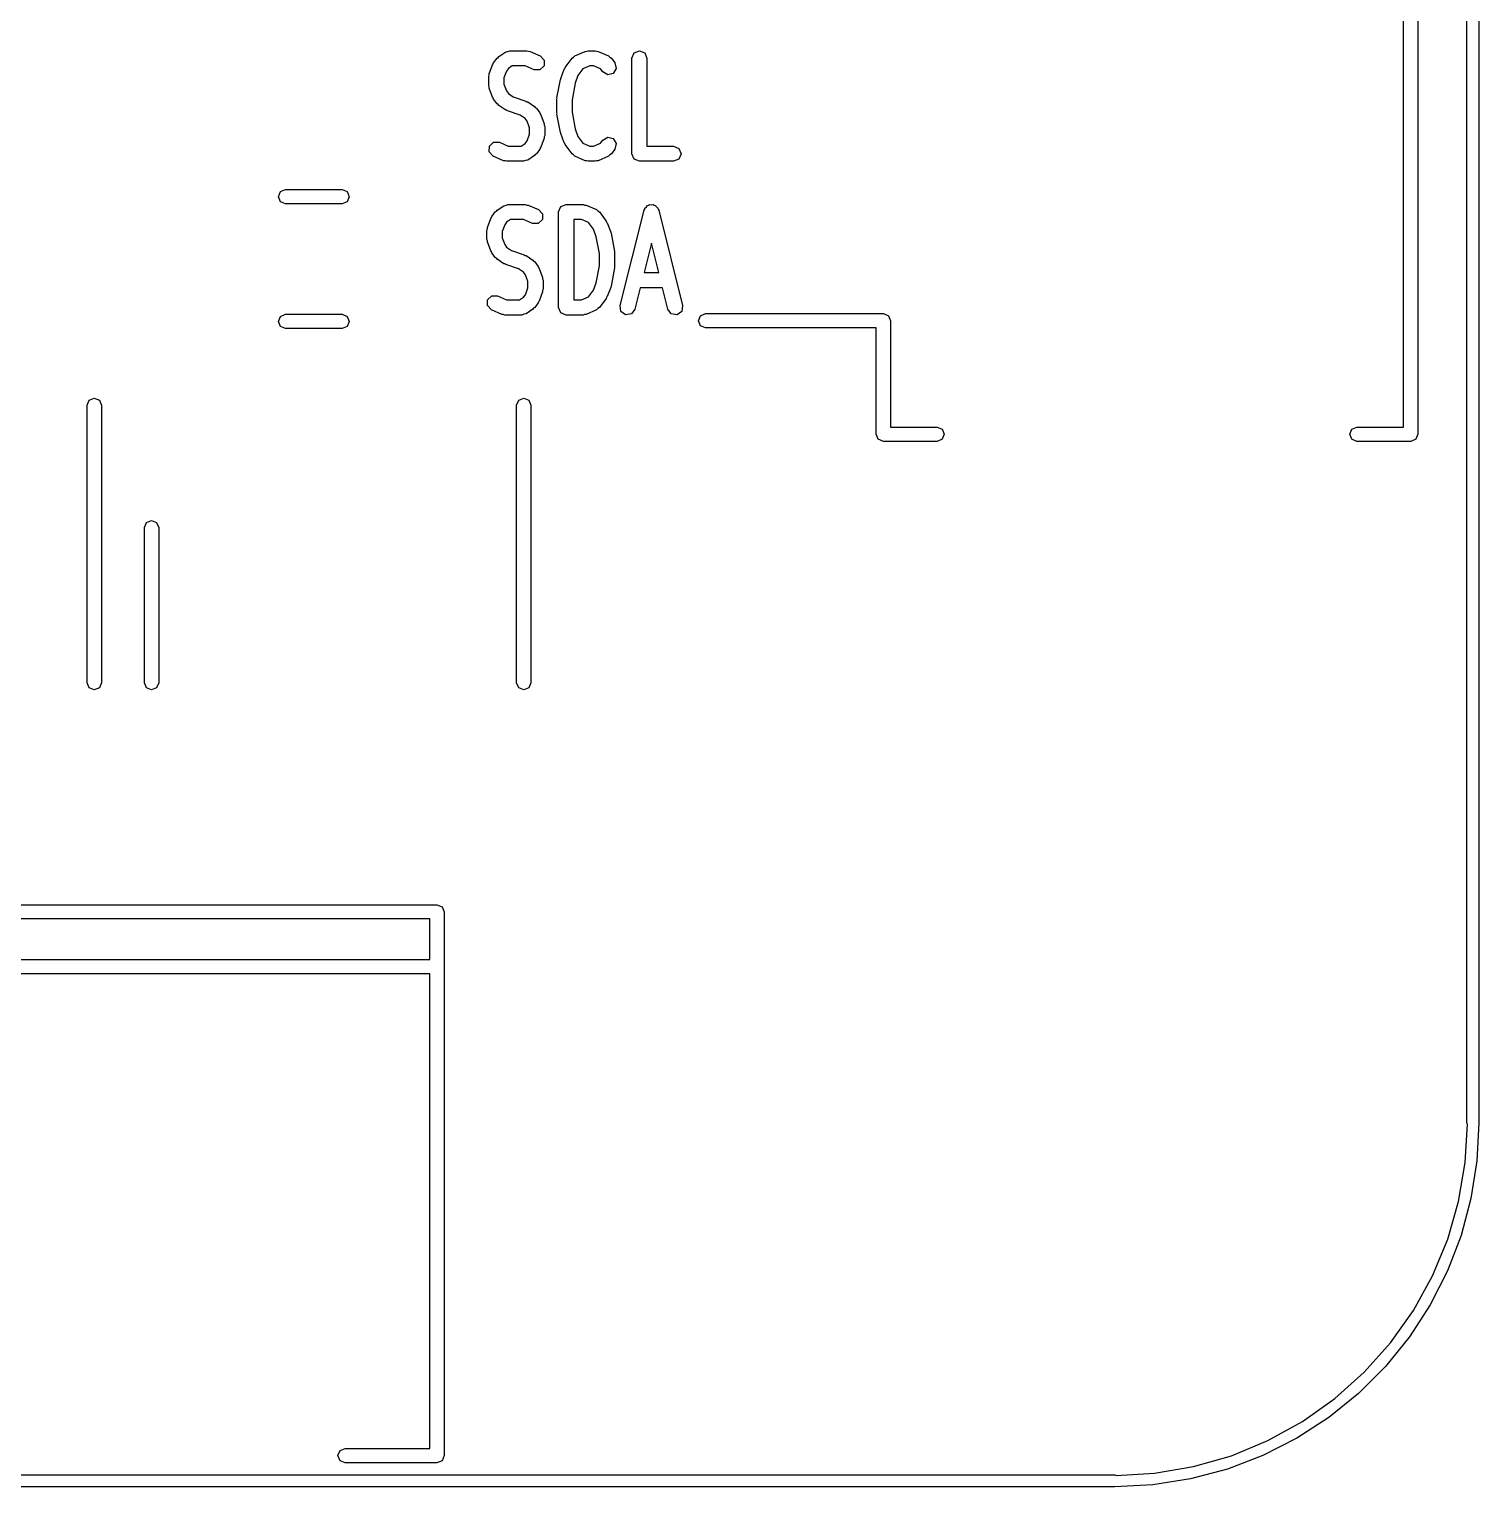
# Model space of a CAD drawing. Extents: x 3.59 to 5.68, y -3.55 to -1.66.
# Drawn here: x 5.1977 to 5.676, y -3.5501 to -3.0691 of the extents above; entities that cross this region are included whole.
import ezdxf

# ---------------------------------------------------------------- set-up
doc = ezdxf.new("R2010")
doc.units = 0
doc.header["$MEASUREMENT"] = 0
doc.layers.add('BLACK', color=7, linetype='CONTINUOUS')

msp = doc.modelspace()

# ---------------------------------------------------------------- linework, layer by layer
at = {"layer": 'BLACK', "linetype": 'CONTINUOUS'}
for p, q in [((5.6721, -3.42997), (5.6721, -1.77643)), ((5.67604, -1.77643), (5.67604, -3.42997)), ((5.65591, -2.87913), (5.65591, -3.20276)), ((5.65118, -3.20039), (5.65118, -2.8815)), ((5.35266, -3.07816), (5.35491, -3.07666)), ((5.35491, -3.07666), (5.35563, -3.07652)), ((5.35563, -3.07652), (5.3563, -3.07624)), ((5.3563, -3.07624), (5.36192, -3.07624)), ((5.36192, -3.07624), (5.36241, -3.07644)), ((5.36241, -3.07644), (5.36294, -3.07645)), ((5.36294, -3.07645), (5.36631, -3.07795)), ((5.37778, -3.07795), (5.38116, -3.07645)), ((5.38116, -3.07645), (5.38168, -3.07644)), ((5.38168, -3.07644), (5.38217, -3.07624)), ((5.38217, -3.07624), (5.38442, -3.07624)), ((5.38442, -3.07624), (5.38491, -3.07644)), ((5.38491, -3.07644), (5.38544, -3.07645)), ((5.38544, -3.07645), (5.38881, -3.07795)), ((5.39654, -3.07874), (5.39728, -3.07697)), ((5.39728, -3.07697), (5.39904, -3.07624)), ((5.39904, -3.07624), (5.40081, -3.07697)), ((5.40081, -3.07697), (5.40154, -3.07874)), ((5.34946, -3.08386), (5.35058, -3.08086)), ((5.35058, -3.08086), (5.35083, -3.08059)), ((5.35083, -3.08059), (5.35092, -3.08024)), ((5.35092, -3.08024), (5.35205, -3.07874)), ((5.35205, -3.07874), (5.35242, -3.07852)), ((5.35242, -3.07852), (5.35266, -3.07816)), ((5.35579, -3.08208), (5.35514, -3.08295)), ((5.35706, -3.08124), (5.35579, -3.08208)), ((5.36139, -3.08124), (5.35706, -3.08124)), ((5.36428, -3.08252), (5.36139, -3.08124)), ((5.3662, -3.08257), (5.36428, -3.08252)), ((5.36758, -3.08125), (5.3662, -3.08257)), ((5.36631, -3.07795), (5.36763, -3.07934)), ((5.36763, -3.07934), (5.36758, -3.08125)), ((5.37308, -3.08536), (5.37421, -3.08236)), ((5.37421, -3.08236), (5.37446, -3.08209)), ((5.37446, -3.08209), (5.37455, -3.08174)), ((5.37455, -3.08174), (5.3768, -3.07874)), ((5.3768, -3.07874), (5.37734, -3.07841)), ((5.37734, -3.07841), (5.37778, -3.07795)), ((5.38041, -3.08226), (5.37876, -3.08445)), ((5.3827, -3.08124), (5.38041, -3.08226)), ((5.38389, -3.08124), (5.3827, -3.08124)), ((5.38619, -3.08226), (5.38389, -3.08124)), ((5.38692, -3.08324), (5.38619, -3.08226)), ((5.38881, -3.07795), (5.38925, -3.07841)), ((5.38925, -3.07841), (5.3898, -3.07874)), ((5.3898, -3.07874), (5.39092, -3.08024)), ((5.3914, -3.08209), (5.39042, -3.08374)), ((5.39092, -3.08024), (5.3914, -3.08209)), ((5.39654, -3.11023), (5.39654, -3.07874)), ((5.40154, -3.07874), (5.40154, -3.10773)), ((5.3493, -3.08474), (5.34947, -3.08431)), ((5.3493, -3.08774), (5.3493, -3.08474)), ((5.34947, -3.08431), (5.34946, -3.08386)), ((5.35514, -3.08295), (5.3543, -3.08519)), ((5.3543, -3.08519), (5.3543, -3.08728)), ((5.3543, -3.08728), (5.35514, -3.08952)), ((5.37184, -3.09177), (5.37296, -3.08578)), ((5.37296, -3.08578), (5.37309, -3.08559)), ((5.37309, -3.08559), (5.37308, -3.08536)), ((5.37784, -3.08691), (5.3768, -3.09247)), ((5.37876, -3.08445), (5.37784, -3.08691)), ((5.38857, -3.08421), (5.38692, -3.08324)), ((5.39042, -3.08374), (5.38857, -3.08421)), ((5.34947, -3.08816), (5.3493, -3.08774)), ((5.34946, -3.08861), (5.34947, -3.08816)), ((5.35058, -3.09161), (5.34946, -3.08861)), ((5.35083, -3.09188), (5.35058, -3.09161)), ((5.35092, -3.09224), (5.35083, -3.09188)), ((5.35205, -3.09374), (5.35092, -3.09224)), ((5.35514, -3.08952), (5.35579, -3.09039)), ((5.35579, -3.09039), (5.35741, -3.09147)), ((5.35741, -3.09147), (5.36159, -3.09286)), ((5.3718, -3.09224), (5.37189, -3.09201)), ((5.3718, -3.09673), (5.3718, -3.09224)), ((5.37189, -3.09201), (5.37184, -3.09177)), ((5.35242, -3.09396), (5.35205, -3.09374)), ((5.35266, -3.09432), (5.35242, -3.09396)), ((5.35491, -3.09582), (5.35266, -3.09432)), ((5.35525, -3.09588), (5.35491, -3.09582)), ((5.35551, -3.09611), (5.35525, -3.09588)), ((5.35969, -3.0975), (5.35551, -3.09611)), ((5.36159, -3.09286), (5.36185, -3.09309)), ((5.36185, -3.09309), (5.36219, -3.09315)), ((5.36219, -3.09315), (5.36444, -3.09465)), ((5.36444, -3.09465), (5.36468, -3.09501)), ((5.36468, -3.09501), (5.36505, -3.09523)), ((5.36505, -3.09523), (5.36617, -3.09673)), ((5.36617, -3.09673), (5.36626, -3.09709)), ((5.36626, -3.09709), (5.36651, -3.09736)), ((5.37189, -3.09696), (5.3718, -3.09673)), ((5.37184, -3.0972), (5.37189, -3.09696)), ((5.3768, -3.09247), (5.3768, -3.0965)), ((5.3768, -3.0965), (5.37784, -3.10206)), ((5.36131, -3.09858), (5.35969, -3.0975)), ((5.36196, -3.09945), (5.36131, -3.09858)), ((5.3628, -3.10169), (5.36196, -3.09945)), ((5.3628, -3.10378), (5.3628, -3.10169)), ((5.36651, -3.09736), (5.36764, -3.10036)), ((5.36764, -3.10036), (5.36762, -3.10081)), ((5.36762, -3.10081), (5.3678, -3.10123)), ((5.3678, -3.10123), (5.3678, -3.10423)), ((5.37296, -3.10319), (5.37184, -3.0972)), ((5.34952, -3.10772), (5.3509, -3.1064)), ((5.3509, -3.1064), (5.35282, -3.10645)), ((5.35282, -3.10645), (5.3557, -3.10773)), ((5.36131, -3.10689), (5.36196, -3.10602)), ((5.36196, -3.10602), (5.3628, -3.10378)), ((5.36764, -3.10511), (5.36651, -3.10811)), ((5.3678, -3.10423), (5.36762, -3.10466)), ((5.36762, -3.10466), (5.36764, -3.10511)), ((5.37309, -3.10338), (5.37296, -3.10319)), ((5.37308, -3.10361), (5.37309, -3.10338)), ((5.37421, -3.10661), (5.37308, -3.10361)), ((5.37446, -3.10688), (5.37421, -3.10661)), ((5.37784, -3.10206), (5.37876, -3.10452)), ((5.37876, -3.10452), (5.38041, -3.10671)), ((5.38041, -3.10671), (5.3827, -3.10773)), ((5.38389, -3.10773), (5.38619, -3.10671)), ((5.38619, -3.10671), (5.38692, -3.10573)), ((5.38692, -3.10573), (5.38857, -3.10476)), ((5.38857, -3.10476), (5.39042, -3.10523)), ((5.39042, -3.10523), (5.3914, -3.10688)), ((5.34947, -3.10963), (5.34952, -3.10772)), ((5.35078, -3.11102), (5.34947, -3.10963)), ((5.35416, -3.11252), (5.35078, -3.11102)), ((5.3557, -3.10773), (5.36004, -3.10773)), ((5.36004, -3.10773), (5.36131, -3.10689)), ((5.36444, -3.11081), (5.36219, -3.11231)), ((5.36468, -3.11045), (5.36444, -3.11081)), ((5.36505, -3.11023), (5.36468, -3.11045)), ((5.36617, -3.10873), (5.36505, -3.11023)), ((5.36626, -3.10838), (5.36617, -3.10873)), ((5.36651, -3.10811), (5.36626, -3.10838)), ((5.37455, -3.10723), (5.37446, -3.10688)), ((5.3768, -3.11023), (5.37455, -3.10723)), ((5.37734, -3.11056), (5.3768, -3.11023)), ((5.37778, -3.11102), (5.37734, -3.11056)), ((5.38116, -3.11252), (5.37778, -3.11102)), ((5.3827, -3.10773), (5.38389, -3.10773)), ((5.38881, -3.11102), (5.38544, -3.11252)), ((5.38925, -3.11056), (5.38881, -3.11102)), ((5.3898, -3.11023), (5.38925, -3.11056)), ((5.39092, -3.10873), (5.3898, -3.11023)), ((5.3914, -3.10688), (5.39092, -3.10873)), ((5.39728, -3.112), (5.39654, -3.11023)), ((5.40154, -3.10773), (5.41029, -3.10773)), ((5.41029, -3.10773), (5.41206, -3.10847)), ((5.41206, -3.10847), (5.41279, -3.11023)), ((5.41279, -3.11023), (5.41206, -3.112)), ((5.35469, -3.11253), (5.35416, -3.11252)), ((5.35517, -3.11273), (5.35469, -3.11253)), ((5.3608, -3.11273), (5.35517, -3.11273)), ((5.36147, -3.11245), (5.3608, -3.11273)), ((5.36219, -3.11231), (5.36147, -3.11245)), ((5.38168, -3.11253), (5.38116, -3.11252)), ((5.38217, -3.11273), (5.38168, -3.11253)), ((5.38442, -3.11273), (5.38217, -3.11273)), ((5.38491, -3.11253), (5.38442, -3.11273)), ((5.38544, -3.11252), (5.38491, -3.11253)), ((5.39904, -3.11273), (5.39728, -3.112)), ((5.41029, -3.11273), (5.39904, -3.11273)), ((5.41206, -3.112), (5.41029, -3.11273)), ((5.2799, -3.12441), (5.28059, -3.12274)), ((5.28059, -3.12608), (5.2799, -3.12441)), ((5.28059, -3.12274), (5.28226, -3.12205)), ((5.28226, -3.12205), (5.30094, -3.12205)), ((5.30094, -3.12205), (5.30261, -3.12274)), ((5.30261, -3.12274), (5.3033, -3.12441)), ((5.3033, -3.12441), (5.30261, -3.12608)), ((5.28226, -3.12678), (5.28059, -3.12608)), ((5.30094, -3.12678), (5.28226, -3.12678)), ((5.30261, -3.12608), (5.30094, -3.12678)), ((5.35036, -3.13095), (5.35149, -3.12945)), ((5.35149, -3.12945), (5.35186, -3.12923)), ((5.35186, -3.12923), (5.3521, -3.12887)), ((5.3521, -3.12887), (5.35435, -3.12737)), ((5.35435, -3.12737), (5.35506, -3.12722)), ((5.35506, -3.12722), (5.35574, -3.12695)), ((5.35574, -3.12695), (5.36136, -3.12695)), ((5.36136, -3.12695), (5.36185, -3.12715)), ((5.36185, -3.12715), (5.36238, -3.12716)), ((5.36238, -3.12716), (5.36575, -3.12866)), ((5.36575, -3.12866), (5.36707, -3.13005)), ((5.36707, -3.13005), (5.36702, -3.13196)), ((5.37236, -3.12945), (5.37309, -3.12768)), ((5.37236, -3.16094), (5.37236, -3.12945)), ((5.37309, -3.12768), (5.37486, -3.12695)), ((5.37486, -3.12695), (5.38048, -3.12695)), ((5.38048, -3.12695), (5.38097, -3.12715)), ((5.38097, -3.12715), (5.3815, -3.12716)), ((5.3815, -3.12716), (5.38487, -3.12866)), ((5.38487, -3.12866), (5.38531, -3.12912)), ((5.38531, -3.12912), (5.38586, -3.12945)), ((5.38586, -3.12945), (5.38811, -3.13245)), ((5.39268, -3.16034), (5.40056, -3.12884)), ((5.40056, -3.12884), (5.40078, -3.12853)), ((5.40078, -3.12853), (5.40084, -3.12816)), ((5.40084, -3.12816), (5.40133, -3.12779)), ((5.40133, -3.12779), (5.40169, -3.1273)), ((5.40169, -3.1273), (5.40207, -3.12725)), ((5.40207, -3.12725), (5.40237, -3.12702)), ((5.40237, -3.12702), (5.40298, -3.12711)), ((5.40298, -3.12711), (5.40359, -3.12702)), ((5.40359, -3.12702), (5.40389, -3.12725)), ((5.40389, -3.12725), (5.40427, -3.1273)), ((5.40427, -3.1273), (5.40463, -3.12779)), ((5.40463, -3.12779), (5.40512, -3.12816)), ((5.40512, -3.12816), (5.40518, -3.12853)), ((5.40518, -3.12853), (5.40541, -3.12884)), ((5.40541, -3.12884), (5.41328, -3.16034)), ((5.34874, -3.13544), (5.34891, -3.13502)), ((5.34874, -3.13844), (5.34874, -3.13544)), ((5.3489, -3.13457), (5.35002, -3.13157)), ((5.34891, -3.13502), (5.3489, -3.13457)), ((5.35002, -3.13157), (5.35027, -3.1313)), ((5.35027, -3.1313), (5.35036, -3.13095)), ((5.35458, -3.13366), (5.35374, -3.1359)), ((5.35523, -3.13279), (5.35458, -3.13366)), ((5.35649, -3.13195), (5.35523, -3.13279)), ((5.36083, -3.13195), (5.35649, -3.13195)), ((5.36372, -3.13323), (5.36083, -3.13195)), ((5.36563, -3.13328), (5.36372, -3.13323)), ((5.36702, -3.13196), (5.36563, -3.13328)), ((5.37736, -3.13195), (5.37736, -3.15844)), ((5.37995, -3.13195), (5.37736, -3.13195)), ((5.38225, -3.13297), (5.37995, -3.13195)), ((5.38389, -3.13516), (5.38225, -3.13297)), ((5.38482, -3.13762), (5.38389, -3.13516)), ((5.38811, -3.13245), (5.3882, -3.1328)), ((5.3882, -3.1328), (5.38845, -3.13307)), ((5.38845, -3.13307), (5.38957, -3.13607)), ((5.34891, -3.13887), (5.34874, -3.13844)), ((5.3489, -3.13932), (5.34891, -3.13887)), ((5.35002, -3.14232), (5.3489, -3.13932)), ((5.35374, -3.1359), (5.35374, -3.13799)), ((5.35374, -3.13799), (5.35458, -3.14023)), ((5.35458, -3.14023), (5.35523, -3.1411)), ((5.38586, -3.14318), (5.38482, -3.13762)), ((5.38957, -3.13607), (5.38957, -3.13629)), ((5.38957, -3.13629), (5.38969, -3.13648)), ((5.38969, -3.13648), (5.39081, -3.14248)), ((5.40298, -3.13975), (5.40056, -3.14944)), ((5.4054, -3.14944), (5.40298, -3.13975)), ((5.35027, -3.14259), (5.35002, -3.14232)), ((5.35036, -3.14294), (5.35027, -3.14259)), ((5.35149, -3.14444), (5.35036, -3.14294)), ((5.35186, -3.14466), (5.35149, -3.14444)), ((5.3521, -3.14502), (5.35186, -3.14466)), ((5.35435, -3.14652), (5.3521, -3.14502)), ((5.35523, -3.1411), (5.35685, -3.14218)), ((5.35685, -3.14218), (5.36103, -3.14357)), ((5.36103, -3.14357), (5.36129, -3.1438)), ((5.36129, -3.1438), (5.36162, -3.14386)), ((5.36162, -3.14386), (5.36387, -3.14536)), ((5.38586, -3.14721), (5.38586, -3.14318)), ((5.39081, -3.14248), (5.39077, -3.14272)), ((5.39077, -3.14272), (5.39086, -3.14294)), ((5.39086, -3.14294), (5.39086, -3.14744)), ((5.35469, -3.14659), (5.35435, -3.14652)), ((5.35495, -3.14682), (5.35469, -3.14659)), ((5.35913, -3.14821), (5.35495, -3.14682)), ((5.36074, -3.14929), (5.35913, -3.14821)), ((5.3614, -3.15016), (5.36074, -3.14929)), ((5.36387, -3.14536), (5.36411, -3.14572)), ((5.36411, -3.14572), (5.36449, -3.14594)), ((5.36449, -3.14594), (5.36561, -3.14744)), ((5.36561, -3.14744), (5.3657, -3.1478)), ((5.3657, -3.1478), (5.36595, -3.14807)), ((5.36595, -3.14807), (5.36708, -3.15107)), ((5.38482, -3.15277), (5.38586, -3.14721)), ((5.39081, -3.1479), (5.38969, -3.1539)), ((5.39086, -3.14744), (5.39077, -3.14767)), ((5.39077, -3.14767), (5.39081, -3.1479)), ((5.40056, -3.14944), (5.4054, -3.14944)), ((5.36224, -3.1524), (5.3614, -3.15016)), ((5.3614, -3.15673), (5.36224, -3.15449)), ((5.36224, -3.15449), (5.36224, -3.1524)), ((5.36708, -3.15107), (5.36706, -3.15152)), ((5.36706, -3.15152), (5.36724, -3.15194)), ((5.36724, -3.15194), (5.36724, -3.15494)), ((5.38389, -3.15523), (5.38482, -3.15277)), ((5.38957, -3.15432), (5.38845, -3.15732)), ((5.38969, -3.1539), (5.38957, -3.15409)), ((5.38957, -3.15409), (5.38957, -3.15432)), ((5.39931, -3.15444), (5.39753, -3.16155)), ((5.40665, -3.15444), (5.39931, -3.15444)), ((5.40843, -3.16155), (5.40665, -3.15444)), ((5.3489, -3.16034), (5.34895, -3.15843)), ((5.34895, -3.15843), (5.35034, -3.15711)), ((5.35034, -3.15711), (5.35225, -3.15716)), ((5.35225, -3.15716), (5.35514, -3.15844)), ((5.35514, -3.15844), (5.35948, -3.15844)), ((5.35948, -3.15844), (5.36074, -3.1576)), ((5.36074, -3.1576), (5.3614, -3.15673)), ((5.36561, -3.15944), (5.36449, -3.16094)), ((5.3657, -3.15909), (5.36561, -3.15944)), ((5.36595, -3.15882), (5.3657, -3.15909)), ((5.36708, -3.15582), (5.36595, -3.15882)), ((5.36724, -3.15494), (5.36706, -3.15536)), ((5.36706, -3.15536), (5.36708, -3.15582)), ((5.37736, -3.15844), (5.37995, -3.15844)), ((5.37995, -3.15844), (5.38225, -3.15742)), ((5.38225, -3.15742), (5.38389, -3.15523)), ((5.38811, -3.15794), (5.38586, -3.16094)), ((5.3882, -3.15759), (5.38811, -3.15794)), ((5.38845, -3.15732), (5.3882, -3.15759)), ((5.2799, -3.16556), (5.28059, -3.16388)), ((5.28059, -3.16388), (5.28226, -3.16319)), ((5.28226, -3.16319), (5.30094, -3.16319)), ((5.30094, -3.16319), (5.30261, -3.16388)), ((5.30261, -3.16388), (5.3033, -3.16556)), ((5.35022, -3.16173), (5.3489, -3.16034)), ((5.3536, -3.16323), (5.35022, -3.16173)), ((5.35412, -3.16324), (5.3536, -3.16323)), ((5.35461, -3.16344), (5.35412, -3.16324)), ((5.36024, -3.16344), (5.35461, -3.16344)), ((5.36091, -3.16316), (5.36024, -3.16344)), ((5.36162, -3.16302), (5.36091, -3.16316)), ((5.36387, -3.16152), (5.36162, -3.16302)), ((5.36411, -3.16116), (5.36387, -3.16152)), ((5.36449, -3.16094), (5.36411, -3.16116)), ((5.37309, -3.16271), (5.37236, -3.16094)), ((5.37486, -3.16344), (5.37309, -3.16271)), ((5.38048, -3.16344), (5.37486, -3.16344)), ((5.38097, -3.16324), (5.38048, -3.16344)), ((5.3815, -3.16323), (5.38097, -3.16324)), ((5.38487, -3.16173), (5.3815, -3.16323)), ((5.38531, -3.16127), (5.38487, -3.16173)), ((5.38586, -3.16094), (5.38531, -3.16127)), ((5.39296, -3.16223), (5.39268, -3.16034)), ((5.3945, -3.16337), (5.39296, -3.16223)), ((5.39639, -3.16309), (5.3945, -3.16337)), ((5.39753, -3.16155), (5.39639, -3.16309)), ((5.40957, -3.16309), (5.40843, -3.16155)), ((5.41146, -3.16337), (5.40957, -3.16309)), ((5.413, -3.16223), (5.41146, -3.16337)), ((5.41328, -3.16034), (5.413, -3.16223)), ((5.4185, -3.16535), (5.4192, -3.16368)), ((5.4192, -3.16368), (5.42087, -3.16299)), ((5.42087, -3.16299), (5.47953, -3.16299)), ((5.47953, -3.16299), (5.4812, -3.16368)), ((5.4812, -3.16368), (5.48189, -3.16535)), ((5.28059, -3.16723), (5.2799, -3.16556)), ((5.28226, -3.16792), (5.28059, -3.16723)), ((5.30094, -3.16792), (5.28226, -3.16792)), ((5.30261, -3.16723), (5.30094, -3.16792)), ((5.3033, -3.16556), (5.30261, -3.16723)), ((5.4192, -3.16702), (5.4185, -3.16535)), ((5.42087, -3.16772), (5.4192, -3.16702)), ((5.47717, -3.16772), (5.42087, -3.16772)), ((5.47717, -3.20276), (5.47717, -3.16772)), ((5.48189, -3.16535), (5.48189, -3.20039)), ((5.2168, -3.19321), (5.21749, -3.19154)), ((5.2168, -3.28475), (5.2168, -3.19321)), ((5.21749, -3.19154), (5.21916, -3.19085)), ((5.21916, -3.19085), (5.22083, -3.19154)), ((5.22083, -3.19154), (5.22152, -3.19321)), ((5.22152, -3.19321), (5.22152, -3.28475)), ((5.35853, -3.19321), (5.35922, -3.19154)), ((5.35853, -3.28475), (5.35853, -3.19321)), ((5.35922, -3.19154), (5.36089, -3.19085)), ((5.36089, -3.19085), (5.36256, -3.19154)), ((5.36256, -3.19154), (5.36325, -3.19321)), ((5.36325, -3.19321), (5.36325, -3.28475)), ((5.47786, -3.20443), (5.47717, -3.20276)), ((5.48189, -3.20039), (5.49724, -3.20039)), ((5.49724, -3.20039), (5.49891, -3.20109)), ((5.49891, -3.20109), (5.49961, -3.20276)), ((5.49961, -3.20276), (5.49891, -3.20443)), ((5.63346, -3.20276), (5.63416, -3.20109)), ((5.63416, -3.20443), (5.63346, -3.20276)), ((5.63416, -3.20109), (5.63583, -3.20039)), ((5.63583, -3.20039), (5.65118, -3.20039)), ((5.65591, -3.20276), (5.65521, -3.20443)), ((5.47953, -3.20512), (5.47786, -3.20443)), ((5.49724, -3.20512), (5.47953, -3.20512)), ((5.49891, -3.20443), (5.49724, -3.20512)), ((5.63583, -3.20512), (5.63416, -3.20443)), ((5.65354, -3.20512), (5.63583, -3.20512)), ((5.65521, -3.20443), (5.65354, -3.20512)), ((5.23638, -3.2319), (5.23806, -3.2312)), ((5.23806, -3.2312), (5.23973, -3.2319)), ((5.23569, -3.23357), (5.23638, -3.2319)), ((5.23569, -3.28475), (5.23569, -3.23357)), ((5.23973, -3.2319), (5.24042, -3.23357)), ((5.24042, -3.23357), (5.24042, -3.28475)), ((5.21749, -3.28642), (5.2168, -3.28475)), ((5.21916, -3.28711), (5.21749, -3.28642)), ((5.22083, -3.28642), (5.21916, -3.28711)), ((5.22152, -3.28475), (5.22083, -3.28642)), ((5.23638, -3.28642), (5.23569, -3.28475)), ((5.23806, -3.28711), (5.23638, -3.28642)), ((5.23973, -3.28642), (5.23806, -3.28711)), ((5.24042, -3.28475), (5.23973, -3.28642)), ((5.35922, -3.28642), (5.35853, -3.28475)), ((5.36089, -3.28711), (5.35922, -3.28642)), ((5.36256, -3.28642), (5.36089, -3.28711)), ((5.36325, -3.28475), (5.36256, -3.28642)), ((5.10939, -3.35798), (5.33223, -3.35798)), ((5.33223, -3.35798), (5.3339, -3.35867)), ((5.3339, -3.35867), (5.33459, -3.36034)), ((5.33459, -3.36034), (5.33459, -3.53975)), ((5.32987, -3.3627), (5.11176, -3.3627)), ((5.32987, -3.37609), (5.32987, -3.3627)), ((5.11176, -3.37609), (5.32987, -3.37609)), ((5.32987, -3.38081), (5.11176, -3.38081)), ((5.32987, -3.53739), (5.32987, -3.38081)), ((5.67155, -3.443), (5.67226, -3.43036)), ((5.67226, -3.43036), (5.6721, -3.42997)), ((5.6721, -3.42997), (5.6721, -3.42997)), ((5.67604, -3.42997), (5.67538, -3.44253)), ((5.66937, -3.45586), (5.67155, -3.443)), ((5.67538, -3.44253), (5.67341, -3.45494)), ((5.66576, -3.46839), (5.66937, -3.45586)), ((5.67341, -3.45494), (5.67016, -3.46708)), ((5.67016, -3.46708), (5.66566, -3.47881)), ((5.66076, -3.48045), (5.66576, -3.46839)), ((5.65445, -3.49186), (5.66076, -3.48045)), ((5.66566, -3.47881), (5.65995, -3.49001)), ((5.65995, -3.49001), (5.65311, -3.50056)), ((5.64691, -3.5025), (5.65445, -3.49186)), ((5.65311, -3.50056), (5.6452, -3.51032)), ((5.63821, -3.51223), (5.64691, -3.5025)), ((5.6452, -3.51032), (5.63631, -3.51921)), ((5.62849, -3.52092), (5.63821, -3.51223)), ((5.63631, -3.51921), (5.62654, -3.52712)), ((5.61785, -3.52847), (5.62849, -3.52092)), ((5.60643, -3.53478), (5.61785, -3.52847)), ((5.62654, -3.52712), (5.616, -3.53397)), ((5.616, -3.53397), (5.6048, -3.53967)), ((5.29955, -3.53975), (5.30024, -3.53808)), ((5.30024, -3.53808), (5.30191, -3.53739)), ((5.30191, -3.53739), (5.32987, -3.53739)), ((5.59438, -3.53977), (5.60643, -3.53478)), ((5.30024, -3.54142), (5.29955, -3.53975)), ((5.30191, -3.54211), (5.30024, -3.54142)), ((5.33223, -3.54211), (5.30191, -3.54211)), ((5.3339, -3.54142), (5.33223, -3.54211)), ((5.33459, -3.53975), (5.3339, -3.54142)), ((5.56898, -3.54557), (5.58184, -3.54338)), ((5.59307, -3.54418), (5.58092, -3.54743)), ((5.58184, -3.54338), (5.59438, -3.53977)), ((5.6048, -3.53967), (5.59307, -3.54418)), ((3.70556, -3.54612), (5.55596, -3.54612)), ((5.55596, -3.54612), (5.55635, -3.54628)), ((5.55635, -3.54628), (5.56898, -3.54557)), ((5.58092, -3.54743), (5.56851, -3.5494)), ((5.55596, -3.55005), (3.70556, -3.55005)), ((5.56851, -3.5494), (5.55596, -3.55005)), ((5.55596, -3.55005), (5.55596, -3.55005))]:
    msp.add_line(p, q, dxfattribs=at)

doc.saveas('drawing.dxf')
